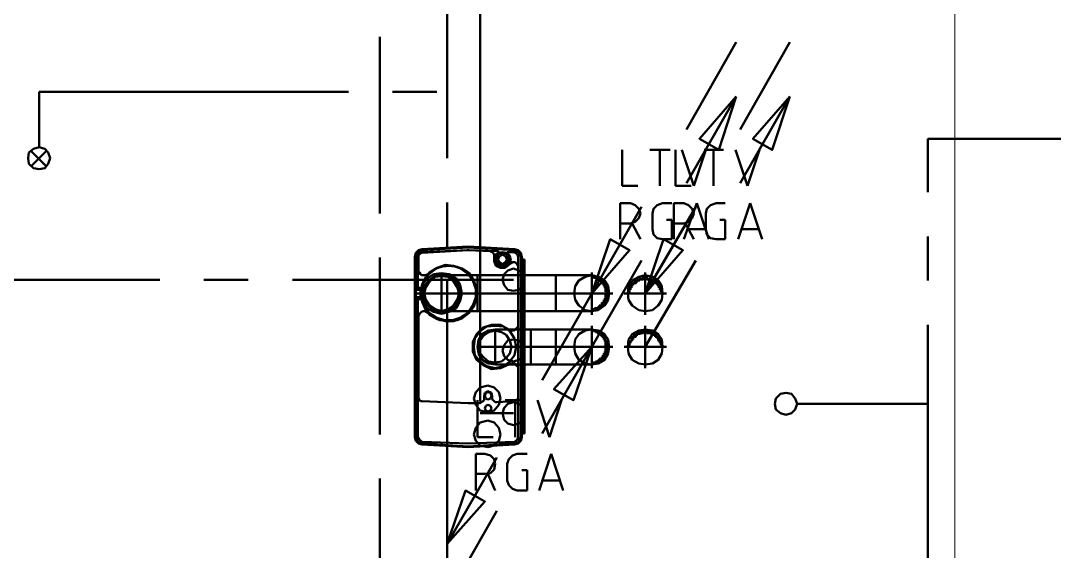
# Model space of a CAD drawing. Header units: metres. Extents: x -4.5 to 35.1, y -3.6 to 25.4.
# Drawn here: x 7.585 to 9.923, y 17.793 to 18.994 of the extents above; entities that cross this region are included whole.
import ezdxf

# ---------------------------------------------------------------- set-up
doc = ezdxf.new("R2010")
doc.units = ezdxf.units.M
for name, pattern in [('GETRENNT2_S6', [1.2, 0.7, -0.1, 0.1, -0.1, 0.1, -0.1]), ('STRICHLINIE2_S3', [0.5, 0.4, -0.1]), ('STRICHPUNKT2_S5', [1.1, 0.8, -0.1, 0.1, -0.1])]:
    doc.linetypes.add(name, pattern=pattern)
doc.layers.add('Standard', color=7, linetype='Continuous', lineweight=25)

msp = doc.modelspace()

# ---------------------------------------------------------------- linework, layer by layer
at = {"layer": 'Standard', "color": 252, "linetype": 'Continuous', "lineweight": 13}
msp.add_line((9.6986, -3.2638), (9.6986, 25.0491), dxfattribs=at)
msp.add_line((9.6986, -3.2638), (9.6986, 25.0491), dxfattribs=at)
at = {"layer": 'Standard', "color": 30, "linetype": 'STRICHLINIE2_S3', "lineweight": 50}
msp.add_line((8.3976, 16.5579), (8.3976, 19.7485), dxfattribs=at)
at = {"layer": 'Standard', "color": 5, "linetype": 'STRICHPUNKT2_S5', "lineweight": 50}
for p, q in [((8.5497, 19.4831), (8.5497, 18.2028)), ((9.6373, 18.7268), (11.8333, 18.7268)), ((9.6373, 17.5059), (9.6373, 18.7268)), ((7.0995, 18.408), (8.5497, 18.408)), ((8.5497, 18.408), (8.5497, 16.7079))]:
    msp.add_line(p, q, dxfattribs=at)
at = {"layer": 'Standard', "color": 1, "linetype": 'GETRENNT2_S6', "lineweight": 50}
for p, q in [((8.6247, 18.8331), (8.6247, 19.106)), ((7.6264, 18.708), (7.6264, 18.8331)), ((7.6264, 18.8331), (8.6247, 18.8331)), ((8.6247, 18.8331), (8.6247, 18.1059)), ((7.6016, 18.683), (7.6036, 18.6955)), ((7.6036, 18.6955), (7.614, 18.7039)), ((7.6434, 18.6997), (7.6078, 18.6643)), ((7.6078, 18.6997), (7.6434, 18.6643)), ((7.614, 18.7039), (7.6264, 18.708)), ((7.6264, 18.708), (7.6391, 18.7039)), ((7.6391, 18.7039), (7.6473, 18.6955)), ((7.6473, 18.6955), (7.6515, 18.683)), ((7.6036, 18.6705), (7.6016, 18.683)), ((7.614, 18.6601), (7.6036, 18.6705)), ((7.6473, 18.6705), (7.6391, 18.6601)), ((7.6515, 18.683), (7.6473, 18.6705)), ((7.6264, 18.658), (7.614, 18.6601)), ((7.6391, 18.6601), (7.6264, 18.658)), ((8.6247, 18.1059), (8.6997, 18.1059))]:
    msp.add_line(p, q, dxfattribs=at)
at = {"layer": 'Standard', "color": 3, "linetype": 'Continuous', "lineweight": 50}
for p, q in [((9.0914, 18.7477), (9.2039, 18.9456)), ((9.2123, 18.7477), (9.3248, 18.9456)), ((9.2039, 18.8227), (9.0914, 18.6268)), ((9.3248, 18.8227), (9.2123, 18.6268)), ((8.9456, 18.7018), (8.9456, 18.6205)), ((9.0081, 18.7018), (9.0539, 18.7018)), ((9.031, 18.6205), (9.031, 18.7018)), ((9.0664, 18.7018), (9.0664, 18.6205)), ((9.081, 18.7018), (9.1081, 18.6205)), ((9.1081, 18.6205), (9.1352, 18.7018)), ((9.131, 18.7018), (9.1748, 18.7018)), ((9.1519, 18.6205), (9.1519, 18.7018)), ((9.2018, 18.7018), (9.2289, 18.6205)), ((9.2289, 18.6205), (9.256, 18.7018)), ((8.9456, 18.6205), (8.981, 18.6205)), ((9.0664, 18.6205), (9.1018, 18.6205)), ((8.8768, 18.3768), (8.9893, 18.5726)), ((8.9414, 18.4997), (8.9414, 18.581)), ((8.9414, 18.581), (8.9643, 18.581)), ((8.9747, 18.5768), (8.9643, 18.581)), ((8.9831, 18.5685), (8.9747, 18.5768)), ((8.9872, 18.558), (8.9831, 18.5685)), ((8.9977, 18.3768), (9.1122, 18.5726)), ((9.0164, 18.5685), (9.0143, 18.558)), ((9.0247, 18.5768), (9.0164, 18.5685)), ((9.0372, 18.581), (9.0247, 18.5768)), ((9.0372, 18.581), (9.0581, 18.581)), ((9.0622, 18.4997), (9.0622, 18.581)), ((9.0622, 18.581), (9.0852, 18.581)), ((9.0956, 18.5768), (9.0852, 18.581)), ((9.0852, 18.4997), (9.1143, 18.581)), ((9.1039, 18.5685), (9.0956, 18.5768)), ((9.1081, 18.558), (9.1039, 18.5685)), ((9.1143, 18.581), (9.1414, 18.4997)), ((9.1372, 18.5685), (9.1352, 18.558)), ((9.1456, 18.5768), (9.1372, 18.5685)), ((9.1581, 18.581), (9.1456, 18.5768)), ((9.1581, 18.581), (9.1789, 18.581)), ((9.2081, 18.4997), (9.2352, 18.581)), ((9.2352, 18.581), (9.2623, 18.4997)), ((8.9747, 18.5393), (8.9831, 18.5476)), ((8.9831, 18.5476), (8.9872, 18.558)), ((9.0143, 18.5226), (9.0143, 18.558)), ((9.0956, 18.5393), (9.1039, 18.5476)), ((9.1039, 18.5476), (9.1081, 18.558)), ((9.1352, 18.5226), (9.1352, 18.558)), ((8.9643, 18.5351), (8.9414, 18.5351)), ((8.9643, 18.5351), (8.9747, 18.5393)), ((8.9685, 18.5351), (8.9872, 18.4997)), ((9.0143, 18.5226), (9.0164, 18.5101)), ((9.0456, 18.5435), (9.0581, 18.5435)), ((9.0581, 18.5435), (9.0581, 18.4997)), ((9.0852, 18.5351), (9.0622, 18.5351)), ((9.0852, 18.5351), (9.0956, 18.5393)), ((9.0893, 18.5351), (9.1081, 18.4997)), ((9.1331, 18.5226), (9.0935, 18.5226)), ((9.1352, 18.5226), (9.1372, 18.5101)), ((9.1664, 18.5435), (9.1789, 18.5435)), ((9.1789, 18.5435), (9.1789, 18.4997)), ((9.2539, 18.5226), (9.2144, 18.5226)), ((9.0164, 18.5101), (9.0247, 18.5018)), ((9.0247, 18.5018), (9.0372, 18.4997)), ((9.0581, 18.4997), (9.0372, 18.4997)), ((9.1372, 18.5101), (9.1456, 18.5018)), ((9.1456, 18.5018), (9.1581, 18.4997)), ((9.1789, 18.4997), (9.1581, 18.4997)), ((8.4851, 18.4747), (8.4789, 18.4685)), ((8.4935, 18.4747), (8.483, 18.4705)), ((8.4935, 18.4768), (8.4851, 18.4747)), ((8.5976, 18.483), (8.4935, 18.4768)), ((8.4935, 18.4747), (8.5976, 18.481)), ((8.4935, 18.4705), (8.5976, 18.4747)), ((8.5976, 18.4747), (8.4935, 18.4685)), ((8.7018, 18.4768), (8.5976, 18.483)), ((8.5976, 18.481), (8.7018, 18.4747)), ((8.5976, 18.4747), (8.5976, 18.4768)), ((8.6643, 18.4726), (8.5976, 18.4747)), ((8.5976, 18.4747), (8.6476, 18.4726)), ((8.7101, 18.4747), (8.7018, 18.4768)), ((8.7122, 18.4705), (8.7018, 18.4747)), ((8.7164, 18.4685), (8.7101, 18.4747)), ((8.4789, 18.4685), (8.4768, 18.4601)), ((8.4768, 18.4601), (8.4768, 18.0518)), ((8.483, 18.4705), (8.4789, 18.4601)), ((8.4789, 18.0518), (8.4789, 18.4601)), ((8.4872, 18.4664), (8.483, 18.4601)), ((8.483, 18.4601), (8.483, 18.3893)), ((8.4872, 18.4664), (8.4851, 18.4643)), ((8.4851, 18.4643), (8.4851, 18.4601)), ((8.4851, 18.4601), (8.4851, 18.431)), ((8.4935, 18.4705), (8.4872, 18.4664)), ((8.4893, 18.4685), (8.4872, 18.4664)), ((8.4935, 18.4685), (8.4893, 18.4685)), ((8.6518, 18.4705), (8.6476, 18.4726)), ((8.6539, 18.4685), (8.6518, 18.4705)), ((8.656, 18.4643), (8.6539, 18.4685)), ((8.6581, 18.4643), (8.656, 18.4539)), ((8.656, 18.4601), (8.656, 18.4643)), ((8.656, 18.4601), (8.656, 18.4497)), ((8.656, 18.4539), (8.6581, 18.4455)), ((8.6664, 18.4705), (8.6581, 18.4643)), ((8.6601, 18.4622), (8.6581, 18.4539)), ((8.6581, 18.4539), (8.6601, 18.4455)), ((8.6664, 18.4685), (8.6601, 18.4622)), ((8.6643, 18.4643), (8.6601, 18.4539)), ((8.6601, 18.4539), (8.6643, 18.4455)), ((8.6643, 18.4726), (8.6664, 18.4705)), ((8.6747, 18.4685), (8.6643, 18.4643)), ((8.6685, 18.4622), (8.6643, 18.4539)), ((8.6643, 18.4539), (8.6685, 18.4476)), ((8.6747, 18.4705), (8.6664, 18.4685)), ((8.6747, 18.4643), (8.6685, 18.4622)), ((8.6831, 18.4685), (8.6747, 18.4705)), ((8.6851, 18.4643), (8.6747, 18.4685)), ((8.681, 18.4622), (8.6747, 18.4643)), ((8.6851, 18.4539), (8.681, 18.4622)), ((8.681, 18.4476), (8.6851, 18.4539)), ((8.6893, 18.4622), (8.6831, 18.4685)), ((8.6851, 18.4685), (8.6851, 18.4705)), ((8.6851, 18.4705), (8.6872, 18.4705)), ((8.6914, 18.4622), (8.6851, 18.4685)), ((8.6893, 18.4539), (8.6851, 18.4643)), ((8.6851, 18.4455), (8.6893, 18.4539)), ((8.7018, 18.4705), (8.6872, 18.4705)), ((8.6914, 18.4539), (8.6893, 18.4622)), ((8.6893, 18.4455), (8.6914, 18.4539)), ((8.6893, 18.4435), (8.6935, 18.4518)), ((8.6935, 18.4518), (8.6914, 18.4622)), ((8.7081, 18.4664), (8.7018, 18.4705)), ((8.7101, 18.4601), (8.7081, 18.4664)), ((8.7101, 18.0518), (8.7101, 18.4601)), ((8.7164, 18.4601), (8.7122, 18.4705)), ((8.7185, 18.4601), (8.7164, 18.4685)), ((8.7164, 18.4601), (8.7164, 18.0518)), ((8.7185, 18.0518), (8.7185, 18.4601)), ((8.7247, 18.4539), (8.7185, 18.4539)), ((8.7206, 18.4539), (8.7206, 18.0601)), ((8.7247, 18.4539), (8.7247, 18.0601)), ((8.9893, 18.4518), (8.8768, 18.2559)), ((9.1122, 18.4518), (8.9977, 18.2559)), ((8.4851, 18.431), (8.4851, 18.4268)), ((8.5164, 18.4289), (8.5018, 18.4143)), ((8.5247, 18.4331), (8.508, 18.4205)), ((8.5268, 18.4351), (8.5101, 18.4247)), ((8.5331, 18.4372), (8.5164, 18.4289)), ((8.5435, 18.4393), (8.5247, 18.4331)), ((8.5456, 18.4414), (8.5268, 18.4351)), ((8.5539, 18.4393), (8.5331, 18.4372)), ((8.5622, 18.4393), (8.5435, 18.4393)), ((8.5643, 18.4393), (8.5456, 18.4414)), ((8.5726, 18.4372), (8.5539, 18.4393)), ((8.581, 18.4331), (8.5622, 18.4393)), ((8.5831, 18.4331), (8.5643, 18.4393)), ((8.5893, 18.4289), (8.5726, 18.4372)), ((8.5976, 18.4205), (8.581, 18.4331)), ((8.5997, 18.4226), (8.5831, 18.4331)), ((8.6039, 18.4143), (8.5893, 18.4289)), ((8.656, 18.4497), (8.6601, 18.4393)), ((8.6581, 18.4455), (8.6643, 18.4393)), ((8.6601, 18.4455), (8.6664, 18.4393)), ((8.6601, 18.4393), (8.6706, 18.4351)), ((8.6643, 18.4455), (8.6747, 18.4414)), ((8.6643, 18.4393), (8.6747, 18.4351)), ((8.6664, 18.4393), (8.6747, 18.4372)), ((8.6685, 18.4476), (8.6747, 18.4435)), ((8.6706, 18.4351), (8.681, 18.4351)), ((8.6747, 18.4435), (8.681, 18.4476)), ((8.6747, 18.4414), (8.6851, 18.4455)), ((8.6747, 18.4372), (8.6831, 18.4393)), ((8.6747, 18.4351), (8.6831, 18.4372)), ((8.6872, 18.4289), (8.6789, 18.4205)), ((8.6872, 18.4289), (8.6789, 18.4205)), ((8.681, 18.4351), (8.6893, 18.4414)), ((8.6831, 18.4393), (8.6893, 18.4455)), ((8.6831, 18.4372), (8.6893, 18.4435)), ((8.6997, 18.4331), (8.6872, 18.4289)), ((8.6997, 18.4331), (8.6872, 18.4289)), ((8.6914, 18.4435), (8.6893, 18.4414)), ((8.6935, 18.4455), (8.6914, 18.4435)), ((8.6976, 18.4476), (8.6935, 18.4455)), ((8.7039, 18.4476), (8.6976, 18.4476)), ((8.7122, 18.4289), (8.6997, 18.4331)), ((8.7122, 18.4289), (8.6997, 18.4331)), ((8.706, 18.4455), (8.7039, 18.4476)), ((8.7081, 18.4435), (8.706, 18.4455)), ((8.7101, 18.4393), (8.7081, 18.4435)), ((8.7101, 18.4372), (8.7101, 18.4393)), ((8.7101, 18.3059), (8.7101, 18.4372)), ((8.7226, 18.4205), (8.7122, 18.4289)), ((8.7226, 18.4205), (8.7122, 18.4289)), ((8.4851, 18.4268), (8.4872, 18.4247)), ((8.4872, 18.4247), (8.4893, 18.4205)), ((8.4893, 18.4205), (8.4914, 18.4184)), ((8.4914, 18.4184), (8.5018, 18.4184)), ((8.4976, 18.4059), (8.4914, 18.3872)), ((8.5018, 18.4143), (8.4935, 18.3976)), ((8.5039, 18.4101), (8.4935, 18.3955)), ((8.508, 18.4205), (8.4976, 18.4059)), ((8.508, 18.4059), (8.4976, 18.3934)), ((8.508, 18.4059), (8.4997, 18.3934)), ((8.508, 18.4059), (8.4997, 18.3934)), ((8.5018, 18.4184), (8.506, 18.4205)), ((8.5185, 18.4205), (8.5039, 18.4101)), ((8.506, 18.4205), (8.5101, 18.4247)), ((8.5206, 18.4163), (8.508, 18.4059)), ((8.5206, 18.4143), (8.508, 18.4059)), ((8.5206, 18.4143), (8.508, 18.4059)), ((8.5226, 18.4143), (8.5101, 18.4039)), ((8.5372, 18.4226), (8.5185, 18.4205)), ((8.5372, 18.4184), (8.5206, 18.4143)), ((8.5372, 18.4184), (8.5206, 18.4163)), ((8.5372, 18.4184), (8.5206, 18.4143)), ((8.5372, 18.4163), (8.5226, 18.4143)), ((8.5539, 18.4205), (8.5372, 18.4226)), ((8.5518, 18.4143), (8.5372, 18.4184)), ((8.5539, 18.4163), (8.5372, 18.4184)), ((8.5372, 18.3372), (8.5372, 18.4184)), ((8.6185, 18.4184), (8.5372, 18.4184)), ((8.5518, 18.4143), (8.5372, 18.4163)), ((8.5372, 18.4143), (8.5372, 18.3393)), ((8.6997, 18.408), (8.5497, 18.408)), ((8.5497, 18.408), (8.5497, 17.8976)), ((8.5643, 18.4039), (8.5518, 18.4143)), ((8.5664, 18.4059), (8.5518, 18.4143)), ((8.5706, 18.4101), (8.5539, 18.4205)), ((8.5664, 18.4059), (8.5539, 18.4163)), ((8.5747, 18.3934), (8.5664, 18.4059)), ((8.5747, 18.3934), (8.5664, 18.4059)), ((8.5789, 18.3955), (8.5706, 18.4101)), ((8.6081, 18.4059), (8.5976, 18.4205)), ((8.6101, 18.4059), (8.5997, 18.4226)), ((8.6122, 18.3976), (8.6039, 18.4143)), ((8.6143, 18.3872), (8.6081, 18.4059)), ((8.6164, 18.3872), (8.6101, 18.4059)), ((8.6185, 18.3372), (8.6185, 18.4184)), ((8.6185, 18.4184), (8.7956, 18.4184)), ((8.6789, 18.4205), (8.6747, 18.408)), ((8.6789, 18.4205), (8.6747, 18.408)), ((8.6747, 18.408), (8.6789, 18.3955)), ((8.6747, 18.408), (8.6789, 18.3955)), ((8.7206, 18.4163), (8.7206, 18.4184)), ((8.7206, 18.4163), (8.7226, 18.4143)), ((8.7247, 18.408), (8.7226, 18.4205)), ((8.7247, 18.408), (8.7226, 18.4205)), ((8.7226, 18.4143), (8.7226, 18.4018)), ((8.7226, 18.3955), (8.7247, 18.408)), ((8.7226, 18.3955), (8.7247, 18.408)), ((8.8768, 18.4184), (8.7956, 18.4184)), ((8.7956, 18.4184), (8.7956, 18.3372)), ((8.8477, 18.4059), (8.8393, 18.3934)), ((8.8623, 18.4143), (8.8477, 18.4059)), ((8.8768, 18.4184), (8.8623, 18.4143)), ((8.8768, 18.4247), (8.8768, 18.3289)), ((8.8914, 18.4143), (8.8768, 18.4184)), ((8.8768, 18.4143), (8.881, 18.4143)), ((8.881, 18.4122), (8.8852, 18.4122)), ((8.8831, 18.4122), (8.8872, 18.4122)), ((8.8914, 18.4101), (8.8852, 18.4101)), ((8.8872, 18.4101), (8.8914, 18.4101)), ((8.8893, 18.4101), (8.8935, 18.4101)), ((8.8893, 18.408), (8.8956, 18.408)), ((8.906, 18.4059), (8.8914, 18.4143)), ((8.8914, 18.408), (8.8977, 18.408)), ((8.8977, 18.408), (8.8914, 18.408)), ((8.8935, 18.4059), (8.8998, 18.4059)), ((8.8998, 18.4059), (8.8935, 18.4059)), ((8.9143, 18.3934), (8.906, 18.4059)), ((8.9685, 18.4059), (8.9602, 18.3934)), ((8.9831, 18.4143), (8.9685, 18.4059)), ((8.9747, 18.3997), (8.9747, 18.4059)), ((8.9747, 18.4059), (8.9747, 18.3997)), ((8.9768, 18.4018), (8.9768, 18.408)), ((8.9768, 18.408), (8.9768, 18.4018)), ((8.9768, 18.3997), (8.9768, 18.4059)), ((8.9789, 18.4018), (8.9789, 18.408)), ((8.9789, 18.408), (8.9789, 18.4018)), ((8.981, 18.4039), (8.981, 18.4101)), ((8.981, 18.4101), (8.981, 18.4039)), ((8.981, 18.4039), (8.981, 18.408)), ((8.9977, 18.4184), (8.9831, 18.4143)), ((8.9831, 18.4039), (8.9831, 18.4101)), ((8.9831, 18.4101), (8.9831, 18.4039)), ((8.9852, 18.4059), (8.9852, 18.4122)), ((8.9852, 18.4122), (8.9852, 18.4059)), ((8.9852, 18.4059), (8.9852, 18.4101)), ((8.9872, 18.4059), (8.9872, 18.4122)), ((8.9872, 18.4122), (8.9872, 18.4059)), ((8.9872, 18.4059), (8.9872, 18.4122)), ((8.9893, 18.4059), (8.9893, 18.4122)), ((8.9893, 18.4122), (8.9893, 18.4059)), ((8.9914, 18.408), (8.9914, 18.4122)), ((8.9914, 18.4122), (8.9914, 18.4059)), ((8.9914, 18.4059), (8.9914, 18.4122)), ((8.9935, 18.408), (8.9935, 18.4143)), ((8.9935, 18.4143), (8.9935, 18.408)), ((8.9956, 18.408), (8.9956, 18.4143)), ((8.9956, 18.4143), (8.9956, 18.408)), ((8.9956, 18.408), (8.9956, 18.4143)), ((8.9977, 18.3289), (8.9977, 18.4247)), ((9.0143, 18.4143), (8.9977, 18.4184)), ((8.9977, 18.408), (8.9977, 18.4143)), ((8.9977, 18.4143), (8.9977, 18.408)), ((8.9997, 18.408), (8.9997, 18.4143)), ((8.9997, 18.4143), (8.9997, 18.408)), ((8.9997, 18.408), (8.9997, 18.4143)), ((9.0018, 18.408), (9.0018, 18.4143)), ((9.0018, 18.4143), (9.0018, 18.408)), ((9.0018, 18.408), (9.0018, 18.4143)), ((9.0039, 18.408), (9.0039, 18.4122)), ((9.0039, 18.4122), (9.0039, 18.4059)), ((9.006, 18.4059), (9.006, 18.4122)), ((9.006, 18.4122), (9.006, 18.4059)), ((9.006, 18.4059), (9.006, 18.4122)), ((9.0081, 18.4059), (9.0081, 18.4122)), ((9.0081, 18.4122), (9.0081, 18.4059)), ((9.0102, 18.4059), (9.0102, 18.4122)), ((9.0102, 18.4122), (9.0102, 18.4059)), ((9.0102, 18.4059), (9.0102, 18.4122)), ((9.0122, 18.4059), (9.0122, 18.4101)), ((9.0122, 18.4101), (9.0122, 18.4039)), ((9.0122, 18.4039), (9.0122, 18.4101)), ((9.0268, 18.4059), (9.0143, 18.4143)), ((9.0143, 18.4039), (9.0143, 18.4101)), ((9.0143, 18.4101), (9.0143, 18.4039)), ((9.0164, 18.4039), (9.0164, 18.408)), ((9.0164, 18.408), (9.0164, 18.4018)), ((9.0164, 18.4018), (9.0164, 18.408)), ((9.0185, 18.4018), (9.0185, 18.408)), ((9.0185, 18.408), (9.0185, 18.4018)), ((9.0206, 18.3997), (9.0206, 18.4059)), ((9.0206, 18.4059), (9.0206, 18.3997)), ((9.0206, 18.3997), (9.0206, 18.4059)), ((9.0352, 18.3934), (9.0268, 18.4059)), ((8.4789, 18.3893), (8.4789, 18.3914)), ((8.4893, 18.3893), (8.4789, 18.3893)), ((8.4789, 18.3893), (8.4789, 18.3643)), ((8.4789, 18.3643), (8.4789, 18.3893)), ((8.481, 18.3893), (8.481, 18.3914)), ((8.4893, 18.3893), (8.481, 18.3893)), ((8.4914, 18.3872), (8.481, 18.3872)), ((8.481, 18.3872), (8.481, 18.3851)), ((8.4893, 18.3851), (8.481, 18.3851)), ((8.4935, 18.3976), (8.4893, 18.3768)), ((8.4893, 18.3893), (8.4893, 18.3643)), ((8.4935, 18.3955), (8.4914, 18.3768)), ((8.4997, 18.3934), (8.4955, 18.3768)), ((8.4976, 18.3934), (8.4955, 18.3768)), ((8.4997, 18.3934), (8.4955, 18.3768)), ((8.5018, 18.3914), (8.4976, 18.3768)), ((8.5101, 18.4039), (8.5018, 18.3914)), ((8.5726, 18.3914), (8.5643, 18.4039)), ((8.5768, 18.3768), (8.5726, 18.3914)), ((8.5789, 18.3768), (8.5747, 18.3934)), ((8.5789, 18.3768), (8.5747, 18.3934)), ((8.5831, 18.3768), (8.5789, 18.3955)), ((8.6164, 18.3768), (8.6122, 18.3976)), ((8.6143, 18.3684), (8.6143, 18.3872)), ((8.6164, 18.3664), (8.6164, 18.3872)), ((8.6789, 18.3955), (8.6872, 18.3851)), ((8.6789, 18.3955), (8.6872, 18.3851)), ((8.6872, 18.3851), (8.6997, 18.383)), ((8.6872, 18.3851), (8.6997, 18.383)), ((8.6997, 18.383), (8.7122, 18.3851)), ((8.6997, 18.383), (8.7122, 18.3851)), ((8.7122, 18.3851), (8.7226, 18.3955)), ((8.7122, 18.3851), (8.7226, 18.3955)), ((8.7206, 18.3997), (8.7226, 18.4018)), ((8.7206, 18.3997), (8.7206, 18.4018)), ((8.8393, 18.3934), (8.8373, 18.3768)), ((8.9018, 18.4039), (8.8956, 18.4039)), ((8.8956, 18.4039), (8.9018, 18.4039)), ((8.8977, 18.4039), (8.9018, 18.4039)), ((8.8977, 18.4018), (8.9039, 18.4018)), ((8.9039, 18.4018), (8.8977, 18.4018)), ((8.8998, 18.3997), (8.906, 18.3997)), ((8.906, 18.3997), (8.8998, 18.3997)), ((8.8998, 18.3997), (8.9039, 18.3997)), ((8.9081, 18.3976), (8.9018, 18.3976)), ((8.9018, 18.3976), (8.906, 18.3976)), ((8.9018, 18.3955), (8.9081, 18.3955)), ((8.9081, 18.3955), (8.9018, 18.3955)), ((8.9018, 18.3955), (8.9081, 18.3955)), ((8.9039, 18.3934), (8.9102, 18.3934)), ((8.9102, 18.3934), (8.9039, 18.3934)), ((8.9039, 18.3934), (8.9102, 18.3934)), ((8.9039, 18.3914), (8.9102, 18.3914)), ((8.9102, 18.3914), (8.9039, 18.3914)), ((8.906, 18.3893), (8.9123, 18.3893)), ((8.9123, 18.3893), (8.906, 18.3893)), ((8.906, 18.3893), (8.9102, 18.3893)), ((8.906, 18.3872), (8.9123, 18.3872)), ((8.9123, 18.3872), (8.906, 18.3872)), ((8.906, 18.3851), (8.9123, 18.3851)), ((8.9123, 18.3851), (8.906, 18.3851)), ((8.906, 18.3851), (8.9123, 18.3851)), ((8.906, 18.383), (8.9123, 18.383)), ((8.9123, 18.383), (8.906, 18.383)), ((8.906, 18.383), (8.9123, 18.383)), ((8.9164, 18.3768), (8.9143, 18.3934)), ((8.9602, 18.3934), (8.9581, 18.3768)), ((8.9623, 18.383), (8.9623, 18.3893)), ((8.9623, 18.3851), (8.9623, 18.3789)), ((8.9643, 18.3872), (8.9643, 18.3934)), ((8.9643, 18.3851), (8.9643, 18.3914)), ((8.9664, 18.3914), (8.9664, 18.3976)), ((8.9664, 18.3955), (8.9664, 18.3893)), ((8.9664, 18.3893), (8.9664, 18.3934)), ((8.9685, 18.3997), (8.9685, 18.3934)), ((8.9685, 18.3934), (8.9685, 18.3976)), ((8.9706, 18.3955), (8.9706, 18.4018)), ((8.9706, 18.4018), (8.9706, 18.3955)), ((8.9706, 18.3955), (8.9706, 18.3997)), ((8.9727, 18.3976), (8.9727, 18.4039)), ((8.9727, 18.4039), (8.9727, 18.3976)), ((8.9747, 18.3976), (8.9747, 18.4039)), ((9.0227, 18.3976), (9.0227, 18.4039)), ((9.0227, 18.4039), (9.0227, 18.3976)), ((9.0247, 18.3976), (9.0247, 18.4039)), ((9.0247, 18.3955), (9.0247, 18.4018)), ((9.0247, 18.4018), (9.0247, 18.3955)), ((9.0268, 18.3955), (9.0268, 18.3997)), ((9.0268, 18.3997), (9.0268, 18.3934)), ((9.0268, 18.3934), (9.0268, 18.3976)), ((9.0289, 18.3914), (9.0289, 18.3976)), ((9.0289, 18.3893), (9.0289, 18.3955)), ((9.031, 18.3893), (9.031, 18.3934)), ((9.031, 18.3934), (9.031, 18.3872)), ((9.031, 18.3851), (9.031, 18.3914)), ((9.0331, 18.383), (9.0331, 18.3893)), ((9.0331, 18.3809), (9.0331, 18.3851)), ((9.0372, 18.3768), (9.0352, 18.3934)), ((8.4789, 18.3643), (8.4789, 18.3664)), ((8.4893, 18.3643), (8.4789, 18.3643)), ((8.481, 18.3768), (8.481, 18.3789)), ((8.481, 18.3768), (8.4893, 18.3768)), ((8.4893, 18.3768), (8.481, 18.3768)), ((8.481, 18.3684), (8.481, 18.3705)), ((8.4893, 18.3684), (8.481, 18.3684)), ((8.481, 18.3684), (8.4914, 18.3684)), ((8.481, 18.3643), (8.481, 18.3664)), ((8.481, 18.3643), (8.4893, 18.3643)), ((8.483, 18.3643), (8.483, 18.0518)), ((8.4893, 18.3768), (8.4935, 18.358)), ((8.4914, 18.3768), (8.4935, 18.3601)), ((8.4914, 18.3684), (8.4976, 18.3497)), ((8.4935, 18.3601), (8.5039, 18.3434)), ((8.4935, 18.358), (8.5018, 18.3393)), ((8.4955, 18.3768), (8.4997, 18.3622)), ((8.4955, 18.3768), (8.4976, 18.3601)), ((8.4955, 18.3768), (8.4997, 18.3622)), ((8.6185, 18.3768), (8.4955, 18.3768)), ((8.4976, 18.3768), (8.5018, 18.3622)), ((8.4976, 18.3601), (8.508, 18.3476)), ((8.4997, 18.3768), (8.5747, 18.3768)), ((8.4997, 18.3622), (8.508, 18.3476)), ((8.4997, 18.3622), (8.508, 18.3497)), ((8.5018, 18.3622), (8.5101, 18.3497)), ((8.5643, 18.3497), (8.5726, 18.3622)), ((8.5664, 18.3476), (8.5747, 18.3622)), ((8.5664, 18.3476), (8.5747, 18.3601)), ((8.5706, 18.3434), (8.5789, 18.3601)), ((8.5726, 18.3622), (8.5768, 18.3768)), ((8.5747, 18.3622), (8.5789, 18.3768)), ((8.5747, 18.3601), (8.5789, 18.3768)), ((8.5789, 18.3601), (8.5831, 18.3768)), ((8.6039, 18.3393), (8.6122, 18.358)), ((8.6081, 18.3497), (8.6143, 18.3684)), ((8.6101, 18.3476), (8.6164, 18.3664)), ((8.6122, 18.358), (8.6164, 18.3768)), ((8.6185, 18.3768), (8.7956, 18.3768)), ((8.7643, 18.1809), (8.8768, 18.3768)), ((8.7956, 18.3768), (8.9164, 18.3768)), ((8.8289, 18.3768), (8.9248, 18.3768)), ((8.8373, 18.3768), (8.8393, 18.3622)), ((8.8393, 18.3622), (8.8477, 18.3497)), ((8.9018, 18.3601), (8.9081, 18.3601)), ((8.9018, 18.358), (8.9081, 18.358)), ((8.9081, 18.358), (8.9018, 18.358)), ((8.9018, 18.358), (8.9081, 18.358)), ((8.9102, 18.3643), (8.9039, 18.3643)), ((8.9039, 18.3622), (8.9102, 18.3622)), ((8.9102, 18.3622), (8.9039, 18.3622)), ((8.9039, 18.3601), (8.9102, 18.3601)), ((8.9102, 18.3601), (8.9039, 18.3601)), ((8.9123, 18.3726), (8.906, 18.3726)), ((8.906, 18.3705), (8.9123, 18.3705)), ((8.9123, 18.3705), (8.906, 18.3705)), ((8.906, 18.3705), (8.9123, 18.3705)), ((8.906, 18.3684), (8.9123, 18.3684)), ((8.9123, 18.3684), (8.906, 18.3684)), ((8.906, 18.3684), (8.9123, 18.3684)), ((8.906, 18.3664), (8.9123, 18.3664)), ((8.9123, 18.3664), (8.906, 18.3664)), ((8.9123, 18.3643), (8.906, 18.3643)), ((8.906, 18.3643), (8.9102, 18.3643)), ((8.906, 18.3497), (8.9143, 18.3622)), ((8.9081, 18.3809), (8.9123, 18.3809)), ((8.9123, 18.3809), (8.9081, 18.3809)), ((8.9081, 18.3789), (8.9143, 18.3789)), ((8.9143, 18.3789), (8.9081, 18.3789)), ((8.9081, 18.3789), (8.9143, 18.3789)), ((8.9081, 18.3768), (8.9143, 18.3768)), ((8.9081, 18.3768), (8.9143, 18.3768)), ((8.9081, 18.3747), (8.9143, 18.3747)), ((8.9143, 18.3747), (8.9081, 18.3747)), ((8.9081, 18.3747), (8.9123, 18.3747)), ((8.9081, 18.3726), (8.9123, 18.3726)), ((8.9143, 18.3622), (8.9164, 18.3768)), ((8.9498, 18.3768), (9.0456, 18.3768)), ((8.9581, 18.3768), (8.9602, 18.3622)), ((8.9602, 18.3622), (8.9685, 18.3497)), ((9.0268, 18.3497), (9.0352, 18.3622)), ((9.0352, 18.3789), (9.0352, 18.3809)), ((9.0352, 18.3622), (9.0372, 18.3768)), ((8.4914, 18.3351), (8.4893, 18.333)), ((8.4955, 18.3372), (8.4914, 18.3351)), ((8.4997, 18.3372), (8.4955, 18.3372)), ((8.4976, 18.3497), (8.508, 18.333)), ((8.5018, 18.3351), (8.4997, 18.3372)), ((8.5018, 18.3393), (8.5164, 18.3268)), ((8.506, 18.333), (8.5018, 18.3351)), ((8.5039, 18.3434), (8.5185, 18.3351)), ((8.508, 18.3497), (8.5206, 18.3393)), ((8.508, 18.3476), (8.5206, 18.3393)), ((8.508, 18.3476), (8.5206, 18.3393)), ((8.5101, 18.3497), (8.5226, 18.3414)), ((8.5185, 18.3351), (8.5372, 18.3309)), ((8.5206, 18.3393), (8.5372, 18.3351)), ((8.5206, 18.3393), (8.5372, 18.3351)), ((8.5206, 18.3393), (8.5372, 18.3372)), ((8.5226, 18.3414), (8.5372, 18.3372)), ((8.5372, 18.3372), (8.5518, 18.3414)), ((8.5372, 18.3351), (8.5518, 18.3393)), ((8.5372, 18.3351), (8.5539, 18.3393)), ((8.5372, 18.3372), (8.6185, 18.3372)), ((8.5372, 18.3309), (8.5539, 18.3351)), ((8.5518, 18.3414), (8.5643, 18.3497)), ((8.5518, 18.3393), (8.5664, 18.3476)), ((8.5539, 18.3393), (8.5664, 18.3476)), ((8.5539, 18.3351), (8.5706, 18.3434)), ((8.5893, 18.3268), (8.6039, 18.3393)), ((8.5976, 18.333), (8.6081, 18.3497)), ((8.5997, 18.333), (8.6101, 18.3476)), ((8.6185, 18.3372), (8.7956, 18.3372)), ((8.7956, 18.3372), (8.8768, 18.3372)), ((8.8477, 18.3497), (8.8623, 18.3393)), ((8.8623, 18.3393), (8.8768, 18.3372)), ((8.8852, 18.3414), (8.8768, 18.3414)), ((8.8768, 18.3372), (8.8914, 18.3393)), ((8.8831, 18.3434), (8.8872, 18.3434)), ((8.8914, 18.3434), (8.8852, 18.3434)), ((8.8872, 18.3434), (8.8914, 18.3434)), ((8.8956, 18.3455), (8.8893, 18.3455)), ((8.8893, 18.3455), (8.8935, 18.3455)), ((8.8914, 18.3393), (8.906, 18.3497)), ((8.8914, 18.3476), (8.8977, 18.3476)), ((8.8914, 18.3455), (8.8977, 18.3455)), ((8.8935, 18.3497), (8.8998, 18.3497)), ((8.8935, 18.3476), (8.8998, 18.3476)), ((8.8956, 18.3497), (8.9018, 18.3497)), ((8.9018, 18.3497), (8.8956, 18.3497)), ((8.9039, 18.3539), (8.8977, 18.3539)), ((8.9039, 18.3518), (8.8977, 18.3518)), ((8.8977, 18.3518), (8.9018, 18.3518)), ((8.906, 18.3559), (8.8998, 18.3559)), ((8.906, 18.3539), (8.8998, 18.3539)), ((8.8998, 18.3539), (8.9039, 18.3539)), ((8.9018, 18.3559), (8.906, 18.3559)), ((8.9685, 18.3497), (8.9831, 18.3393)), ((8.9831, 18.3393), (8.9977, 18.3372)), ((8.9977, 18.3372), (9.0143, 18.3393)), ((9.0143, 18.3393), (9.0268, 18.3497)), ((8.4872, 18.3309), (8.4851, 18.3268)), ((8.4851, 18.3268), (8.4851, 18.3226)), ((8.4851, 18.3226), (8.4851, 18.1414)), ((8.4893, 18.333), (8.4872, 18.3309)), ((8.5101, 18.3289), (8.506, 18.333)), ((8.508, 18.333), (8.5247, 18.3226)), ((8.5101, 18.3289), (8.5268, 18.3184)), ((8.5164, 18.3268), (8.5331, 18.3164)), ((8.5247, 18.3226), (8.5435, 18.3164)), ((8.5268, 18.3184), (8.5456, 18.3143)), ((8.5331, 18.3164), (8.5539, 18.3143)), ((8.5435, 18.3164), (8.5622, 18.3164)), ((8.5456, 18.3143), (8.5643, 18.3143)), ((8.5539, 18.3143), (8.5726, 18.3164)), ((8.5622, 18.3164), (8.581, 18.3226)), ((8.5643, 18.3143), (8.5831, 18.3205)), ((8.5726, 18.3164), (8.5893, 18.3268)), ((8.581, 18.3226), (8.5976, 18.333)), ((8.5831, 18.3205), (8.5997, 18.333)), ((8.6247, 18.2914), (8.6122, 18.2747)), ((8.631, 18.2997), (8.6164, 18.2851)), ((8.6393, 18.3018), (8.6247, 18.2914)), ((8.6435, 18.2934), (8.6289, 18.2851)), ((8.6497, 18.3059), (8.631, 18.2997)), ((8.6435, 18.2893), (8.6331, 18.283)), ((8.6581, 18.3039), (8.6393, 18.3018)), ((8.6581, 18.2955), (8.6435, 18.2934)), ((8.6581, 18.2934), (8.6435, 18.2893)), ((8.6706, 18.3059), (8.6497, 18.3059)), ((8.6768, 18.3018), (8.6581, 18.3039)), ((8.6581, 18.2164), (8.6581, 18.2955)), ((8.7393, 18.2955), (8.6581, 18.2955)), ((8.6726, 18.2893), (8.6581, 18.2934)), ((8.6581, 18.2934), (8.6581, 18.2184)), ((8.6893, 18.2955), (8.6706, 18.3059)), ((8.6831, 18.283), (8.6726, 18.2893)), ((8.6914, 18.2914), (8.6768, 18.3018)), ((8.6893, 18.2955), (8.6914, 18.2955)), ((8.6914, 18.2955), (8.6935, 18.2934)), ((8.7018, 18.2747), (8.6914, 18.2914)), ((8.6935, 18.2934), (8.6997, 18.2934)), ((8.6997, 18.2934), (8.7039, 18.2955)), ((8.7039, 18.2955), (8.706, 18.2976)), ((8.706, 18.2976), (8.7081, 18.2997)), ((8.7081, 18.2997), (8.7101, 18.3018)), ((8.7101, 18.3018), (8.7101, 18.3059)), ((8.7393, 18.2164), (8.7393, 18.2955)), ((8.7393, 18.2955), (8.7956, 18.2955)), ((8.8768, 18.2955), (8.7956, 18.2955)), ((8.7956, 18.2955), (8.7956, 18.2164)), ((8.8623, 18.2934), (8.8477, 18.2851)), ((8.8768, 18.2955), (8.8623, 18.2934)), ((8.8768, 18.3039), (8.8768, 18.208)), ((8.8914, 18.2934), (8.8768, 18.2955)), ((8.8768, 18.2934), (8.881, 18.2934)), ((8.881, 18.2914), (8.8852, 18.2914)), ((8.8831, 18.2914), (8.8872, 18.2914)), ((8.8914, 18.2893), (8.8852, 18.2893)), ((8.8872, 18.2893), (8.8914, 18.2893)), ((8.8893, 18.2893), (8.8935, 18.2893)), ((8.906, 18.2851), (8.8914, 18.2934)), ((8.9831, 18.2934), (8.9685, 18.2851)), ((8.981, 18.283), (8.981, 18.2893)), ((8.981, 18.2893), (8.981, 18.283)), ((8.9977, 18.2955), (8.9831, 18.2934)), ((8.9831, 18.283), (8.9831, 18.2893)), ((8.9831, 18.2893), (8.9831, 18.283)), ((8.9852, 18.2914), (8.9852, 18.2851)), ((8.9852, 18.2851), (8.9852, 18.2893)), ((8.9852, 18.2893), (8.9852, 18.283)), ((8.9872, 18.2851), (8.9872, 18.2914)), ((8.9872, 18.2914), (8.9872, 18.2851)), ((8.9872, 18.2851), (8.9872, 18.2914)), ((8.9893, 18.2851), (8.9893, 18.2914)), ((8.9893, 18.2914), (8.9893, 18.2851)), ((8.9914, 18.2851), (8.9914, 18.2914)), ((8.9914, 18.2914), (8.9914, 18.2851)), ((8.9914, 18.2851), (8.9914, 18.2914)), ((8.9935, 18.2872), (8.9935, 18.2914)), ((8.9935, 18.2914), (8.9935, 18.2872)), ((8.9956, 18.2872), (8.9956, 18.2934)), ((8.9956, 18.2934), (8.9956, 18.2872)), ((8.9956, 18.2872), (8.9956, 18.2934)), ((8.9977, 18.208), (8.9977, 18.3039)), ((9.0143, 18.2934), (8.9977, 18.2955)), ((8.9977, 18.2872), (8.9977, 18.2934)), ((8.9977, 18.2934), (8.9977, 18.2872)), ((8.9997, 18.2872), (8.9997, 18.2934)), ((8.9997, 18.2934), (8.9997, 18.2872)), ((8.9997, 18.2872), (8.9997, 18.2934)), ((9.0018, 18.2934), (9.0018, 18.2872)), ((9.0018, 18.2872), (9.0018, 18.2914)), ((9.0018, 18.2914), (9.0018, 18.2872)), ((9.0039, 18.2851), (9.0039, 18.2914)), ((9.0039, 18.2914), (9.0039, 18.2851)), ((9.006, 18.2851), (9.006, 18.2914)), ((9.006, 18.2914), (9.006, 18.2851)), ((9.006, 18.2851), (9.006, 18.2914)), ((9.0081, 18.2851), (9.0081, 18.2914)), ((9.0081, 18.2914), (9.0081, 18.2851)), ((9.0102, 18.2851), (9.0102, 18.2914)), ((9.0102, 18.2914), (9.0102, 18.2851)), ((9.0102, 18.2851), (9.0102, 18.2893)), ((9.0122, 18.283), (9.0122, 18.2893)), ((9.0122, 18.2893), (9.0122, 18.283)), ((9.0122, 18.283), (9.0122, 18.2893)), ((9.0268, 18.2851), (9.0143, 18.2934)), ((9.0143, 18.283), (9.0143, 18.2893)), ((9.0143, 18.2893), (9.0143, 18.283)), ((8.6164, 18.2851), (8.6081, 18.2664)), ((8.6081, 18.2664), (8.6081, 18.2455)), ((8.6122, 18.2747), (8.6101, 18.2559)), ((8.6206, 18.2726), (8.6185, 18.2559)), ((8.6289, 18.2851), (8.6206, 18.2726)), ((8.6247, 18.2705), (8.6206, 18.2559)), ((8.6331, 18.283), (8.6247, 18.2705)), ((8.6872, 18.2705), (8.6789, 18.2601)), ((8.6872, 18.2705), (8.6789, 18.2601)), ((8.6914, 18.2705), (8.6831, 18.283)), ((8.6997, 18.2726), (8.6872, 18.2705)), ((8.6997, 18.2726), (8.6872, 18.2705)), ((8.6956, 18.2559), (8.6914, 18.2705)), ((8.7122, 18.2705), (8.6997, 18.2726)), ((8.7122, 18.2705), (8.6997, 18.2726)), ((8.706, 18.2559), (8.7018, 18.2747)), ((8.7226, 18.2601), (8.7122, 18.2705)), ((8.7226, 18.2601), (8.7122, 18.2705)), ((8.8393, 18.2726), (8.8373, 18.2559)), ((8.8477, 18.2851), (8.8393, 18.2726)), ((8.8893, 18.2872), (8.8956, 18.2872)), ((8.8914, 18.2872), (8.8977, 18.2872)), ((8.8914, 18.2851), (8.8977, 18.2851)), ((8.8935, 18.2851), (8.8998, 18.2851)), ((8.8998, 18.2851), (8.8935, 18.2851)), ((8.8956, 18.283), (8.9018, 18.283)), ((8.9018, 18.283), (8.8956, 18.283)), ((8.8977, 18.2809), (8.9039, 18.2809)), ((8.9039, 18.2809), (8.8977, 18.2809)), ((8.8977, 18.2809), (8.9018, 18.2809)), ((8.8998, 18.2789), (8.906, 18.2789)), ((8.906, 18.2789), (8.8998, 18.2789)), ((8.8998, 18.2789), (8.9039, 18.2789)), ((8.9081, 18.2768), (8.9018, 18.2768)), ((8.9018, 18.2768), (8.906, 18.2768)), ((8.9018, 18.2747), (8.9081, 18.2747)), ((8.9081, 18.2747), (8.9018, 18.2747)), ((8.9018, 18.2747), (8.9081, 18.2747)), ((8.9039, 18.2726), (8.9102, 18.2726)), ((8.9102, 18.2726), (8.9039, 18.2726)), ((8.9039, 18.2705), (8.9102, 18.2705)), ((8.9102, 18.2705), (8.9039, 18.2705)), ((8.9039, 18.2705), (8.9102, 18.2705)), ((8.9143, 18.2726), (8.906, 18.2851)), ((8.906, 18.2684), (8.9123, 18.2684)), ((8.9123, 18.2684), (8.906, 18.2684)), ((8.906, 18.2684), (8.9102, 18.2684)), ((8.906, 18.2664), (8.9123, 18.2664)), ((8.9123, 18.2664), (8.906, 18.2664)), ((8.906, 18.2643), (8.9123, 18.2643)), ((8.9123, 18.2643), (8.906, 18.2643)), ((8.906, 18.2643), (8.9123, 18.2643)), ((8.9164, 18.2559), (8.9143, 18.2726)), ((8.9602, 18.2726), (8.9581, 18.2559)), ((8.9685, 18.2851), (8.9602, 18.2726)), ((8.9623, 18.2622), (8.9623, 18.2684)), ((8.9623, 18.2643), (8.9623, 18.258)), ((8.9643, 18.2664), (8.9643, 18.2705)), ((8.9643, 18.2705), (8.9643, 18.2643)), ((8.9664, 18.2705), (8.9664, 18.2768)), ((8.9664, 18.2747), (8.9664, 18.2684)), ((8.9664, 18.2684), (8.9664, 18.2726)), ((8.9685, 18.2726), (8.9685, 18.2789)), ((8.9685, 18.2705), (8.9685, 18.2768)), ((8.9706, 18.2747), (8.9706, 18.2809)), ((8.9706, 18.2809), (8.9706, 18.2747)), ((8.9706, 18.2726), (8.9706, 18.2789)), ((8.9727, 18.283), (8.9727, 18.2768)), ((8.9727, 18.2768), (8.9727, 18.2809)), ((8.9747, 18.2789), (8.9747, 18.2851)), ((8.9747, 18.2851), (8.9747, 18.2789)), ((8.9747, 18.2768), (8.9747, 18.283)), ((8.9768, 18.2872), (8.9768, 18.2809)), ((8.9768, 18.2809), (8.9768, 18.2851)), ((8.9768, 18.2851), (8.9768, 18.2789)), ((8.9789, 18.2809), (8.9789, 18.2872)), ((8.9789, 18.2872), (8.9789, 18.2809)), ((8.981, 18.283), (8.981, 18.2872)), ((9.0164, 18.283), (9.0164, 18.2872)), ((9.0164, 18.2872), (9.0164, 18.2809)), ((9.0164, 18.2809), (9.0164, 18.2872)), ((9.0185, 18.2872), (9.0185, 18.2809)), ((9.0185, 18.2809), (9.0185, 18.2851)), ((9.0206, 18.2789), (9.0206, 18.2851)), ((9.0206, 18.2851), (9.0206, 18.2789)), ((9.0206, 18.2789), (9.0206, 18.2851)), ((9.0227, 18.2768), (9.0227, 18.283)), ((9.0227, 18.283), (9.0227, 18.2768)), ((9.0247, 18.2768), (9.0247, 18.2809)), ((9.0247, 18.2809), (9.0247, 18.2747)), ((9.0247, 18.2747), (9.0247, 18.2809)), ((9.0352, 18.2726), (9.0268, 18.2851)), ((9.0268, 18.2726), (9.0268, 18.2789)), ((9.0268, 18.2789), (9.0268, 18.2726)), ((9.0268, 18.2705), (9.0268, 18.2768)), ((9.0289, 18.2705), (9.0289, 18.2768)), ((9.0289, 18.2684), (9.0289, 18.2747)), ((9.031, 18.2684), (9.031, 18.2726)), ((9.031, 18.2664), (9.031, 18.2705)), ((9.031, 18.2705), (9.031, 18.2643)), ((9.0331, 18.2622), (9.0331, 18.2684)), ((9.0331, 18.2601), (9.0331, 18.2643)), ((9.0372, 18.2559), (9.0352, 18.2726)), ((8.6081, 18.2455), (8.6164, 18.2268)), ((8.6101, 18.2559), (8.6122, 18.2372)), ((8.7393, 18.2559), (8.6185, 18.2559)), ((8.6185, 18.2559), (8.6206, 18.2414)), ((8.6206, 18.2559), (8.6247, 18.2414)), ((8.6206, 18.2559), (8.6956, 18.2559)), ((8.6206, 18.2414), (8.6289, 18.2268)), ((8.6247, 18.2414), (8.6331, 18.2309)), ((8.6789, 18.2601), (8.6747, 18.2476)), ((8.6789, 18.2601), (8.6747, 18.2476)), ((8.6747, 18.2476), (8.6789, 18.2351)), ((8.6747, 18.2476), (8.6789, 18.2351)), ((8.6831, 18.2309), (8.6914, 18.2414)), ((8.6914, 18.2414), (8.6956, 18.2559)), ((8.7018, 18.2372), (8.706, 18.2559)), ((8.7247, 18.2476), (8.7226, 18.2601)), ((8.7247, 18.2476), (8.7226, 18.2601)), ((8.7226, 18.2351), (8.7247, 18.2476)), ((8.7226, 18.2351), (8.7247, 18.2476)), ((8.7956, 18.2559), (8.7393, 18.2559)), ((8.8768, 18.2559), (8.7643, 18.0601)), ((8.7956, 18.2559), (8.9164, 18.2559)), ((8.8289, 18.2559), (8.9248, 18.2559)), ((8.8373, 18.2559), (8.8393, 18.2414)), ((8.8393, 18.2414), (8.8477, 18.2268)), ((8.9102, 18.2434), (8.9039, 18.2434)), ((8.9039, 18.2414), (8.9102, 18.2414)), ((8.9102, 18.2414), (8.9039, 18.2414)), ((8.906, 18.2622), (8.9123, 18.2622)), ((8.9123, 18.2622), (8.906, 18.2622)), ((8.906, 18.2601), (8.9123, 18.2601)), ((8.9123, 18.2518), (8.906, 18.2518)), ((8.906, 18.2497), (8.9123, 18.2497)), ((8.9123, 18.2497), (8.906, 18.2497)), ((8.906, 18.2497), (8.9123, 18.2497)), ((8.906, 18.2476), (8.9123, 18.2476)), ((8.9123, 18.2476), (8.906, 18.2476)), ((8.906, 18.2455), (8.9123, 18.2455)), ((8.9123, 18.2455), (8.906, 18.2455)), ((8.906, 18.2455), (8.9123, 18.2455)), ((8.9123, 18.2434), (8.906, 18.2434)), ((8.906, 18.2434), (8.9102, 18.2434)), ((8.906, 18.2268), (8.9143, 18.2414)), ((8.9081, 18.2601), (8.9123, 18.2601)), ((8.9123, 18.2601), (8.9081, 18.2601)), ((8.9081, 18.258), (8.9143, 18.258)), ((8.9143, 18.258), (8.9081, 18.258)), ((8.9081, 18.2559), (8.9143, 18.2559)), ((8.9143, 18.2559), (8.9081, 18.2559)), ((8.9081, 18.2559), (8.9143, 18.2559)), ((8.9081, 18.2539), (8.9143, 18.2539)), ((8.9143, 18.2539), (8.9081, 18.2539)), ((8.9081, 18.2539), (8.9123, 18.2539)), ((8.9081, 18.2518), (8.9123, 18.2518)), ((8.9143, 18.2414), (8.9164, 18.2559)), ((8.9498, 18.2559), (9.0456, 18.2559)), ((8.9581, 18.2559), (8.9602, 18.2414)), ((8.9602, 18.2414), (8.9685, 18.2268)), ((9.0268, 18.2268), (9.0352, 18.2414)), ((9.0352, 18.258), (9.0352, 18.2601)), ((9.0352, 18.2414), (9.0372, 18.2559)), ((8.6122, 18.2372), (8.6247, 18.2226)), ((8.6164, 18.2268), (8.631, 18.2143)), ((8.6247, 18.2226), (8.6393, 18.2122)), ((8.6289, 18.2268), (8.6435, 18.2184)), ((8.6331, 18.2309), (8.6435, 18.2226)), ((8.6435, 18.2226), (8.6581, 18.2205)), ((8.6435, 18.2184), (8.6581, 18.2164)), ((8.6581, 18.2205), (8.6726, 18.2226)), ((8.6726, 18.2226), (8.6831, 18.2309)), ((8.6768, 18.2122), (8.6914, 18.2226)), ((8.6789, 18.2351), (8.6872, 18.2268)), ((8.6789, 18.2351), (8.6872, 18.2268)), ((8.6872, 18.2268), (8.6997, 18.2226)), ((8.6872, 18.2268), (8.6997, 18.2226)), ((8.6914, 18.2184), (8.6893, 18.2164)), ((8.6914, 18.2226), (8.7018, 18.2372)), ((8.7039, 18.2184), (8.6914, 18.2184)), ((8.6997, 18.2226), (8.7122, 18.2268)), ((8.6997, 18.2226), (8.7122, 18.2268)), ((8.706, 18.2164), (8.7039, 18.2184)), ((8.7122, 18.2268), (8.7226, 18.2351)), ((8.7122, 18.2268), (8.7226, 18.2351)), ((8.8477, 18.2268), (8.8623, 18.2184)), ((8.8623, 18.2184), (8.8768, 18.2164)), ((8.8852, 18.2205), (8.8768, 18.2205)), ((8.8768, 18.2164), (8.8914, 18.2184)), ((8.8831, 18.2205), (8.8872, 18.2205)), ((8.8914, 18.2226), (8.8852, 18.2226)), ((8.8872, 18.2226), (8.8914, 18.2226)), ((8.8956, 18.2247), (8.8893, 18.2247)), ((8.8893, 18.2247), (8.8935, 18.2247)), ((8.8914, 18.2184), (8.906, 18.2268)), ((8.8914, 18.2268), (8.8977, 18.2268)), ((8.8914, 18.2247), (8.8977, 18.2247)), ((8.8935, 18.2289), (8.8998, 18.2289)), ((8.8935, 18.2268), (8.8998, 18.2268)), ((8.8956, 18.2289), (8.9018, 18.2289)), ((8.9018, 18.2289), (8.8956, 18.2289)), ((8.8977, 18.2309), (8.9039, 18.2309)), ((8.9039, 18.2309), (8.8977, 18.2309)), ((8.8977, 18.2309), (8.9018, 18.2309)), ((8.906, 18.2351), (8.8998, 18.2351)), ((8.906, 18.233), (8.8998, 18.233)), ((8.8998, 18.233), (8.9039, 18.233)), ((8.9018, 18.2393), (8.9081, 18.2393)), ((8.9018, 18.2372), (8.9081, 18.2372)), ((8.9081, 18.2372), (8.9018, 18.2372)), ((8.9081, 18.2351), (8.9018, 18.2351)), ((8.9018, 18.2351), (8.906, 18.2351)), ((8.9039, 18.2393), (8.9102, 18.2393)), ((8.9102, 18.2393), (8.9039, 18.2393)), ((8.9685, 18.2268), (8.9831, 18.2184)), ((8.9831, 18.2184), (8.9977, 18.2164)), ((8.9977, 18.2164), (9.0143, 18.2184)), ((9.0143, 18.2184), (9.0268, 18.2268)), ((8.631, 18.2143), (8.6497, 18.2059)), ((8.6393, 18.2122), (8.6581, 18.208)), ((8.6497, 18.2059), (8.6706, 18.208)), ((8.6581, 18.2164), (8.7393, 18.2164)), ((8.6581, 18.208), (8.6768, 18.2122)), ((8.6706, 18.208), (8.6893, 18.2164)), ((8.7081, 18.2122), (8.706, 18.2164)), ((8.7101, 18.2101), (8.7081, 18.2122)), ((8.7101, 18.2059), (8.7101, 18.2101)), ((8.7101, 18.1414), (8.7101, 18.2059)), ((8.7956, 18.2164), (8.7393, 18.2164)), ((8.7956, 18.2164), (8.8768, 18.2164)), ((8.6143, 18.1539), (8.6101, 18.1393)), ((8.6247, 18.1643), (8.6143, 18.1539)), ((8.6414, 18.1684), (8.6247, 18.1643)), ((8.6351, 18.1518), (8.6331, 18.1434)), ((8.6414, 18.1559), (8.6351, 18.1518)), ((8.6372, 18.1518), (8.6351, 18.1455)), ((8.6414, 18.1539), (8.6372, 18.1518)), ((8.656, 18.1643), (8.6414, 18.1684)), ((8.6497, 18.1518), (8.6414, 18.1559)), ((8.6476, 18.1518), (8.6414, 18.1539)), ((8.6497, 18.1455), (8.6476, 18.1518)), ((8.6518, 18.1434), (8.6497, 18.1518)), ((8.6664, 18.1539), (8.656, 18.1643)), ((8.6706, 18.1393), (8.6664, 18.1539)), ((8.4851, 18.1414), (8.4851, 18.1393)), ((8.4851, 18.1393), (8.4872, 18.1351)), ((8.4872, 18.1351), (8.4893, 18.133)), ((8.4893, 18.133), (8.4935, 18.133)), ((8.4935, 18.133), (8.5976, 18.1289)), ((8.5976, 18.1289), (8.5976, 18.1309)), ((8.5976, 18.1289), (8.6226, 18.1289)), ((8.6101, 18.1393), (8.6143, 18.1247)), ((8.6143, 18.1247), (8.6247, 18.1122)), ((8.6185, 18.1351), (8.6185, 18.0518)), ((8.6226, 18.1289), (8.6268, 18.1309)), ((8.6268, 18.1309), (8.631, 18.133)), ((8.631, 18.133), (8.6331, 18.1351)), ((8.6331, 18.1393), (8.6331, 18.1434)), ((8.6331, 18.1351), (8.6331, 18.1393)), ((8.6351, 18.1455), (8.6372, 18.1393)), ((8.6372, 18.1393), (8.6414, 18.1372)), ((8.6414, 18.1247), (8.6372, 18.1226)), ((8.6414, 18.1372), (8.6476, 18.1393)), ((8.6476, 18.1226), (8.6414, 18.1247)), ((8.6476, 18.1393), (8.6497, 18.1455)), ((8.6518, 18.1434), (8.6518, 18.1455)), ((8.6518, 18.1434), (8.6518, 18.1372)), ((8.6518, 18.1372), (8.6539, 18.1351)), ((8.6539, 18.1351), (8.6581, 18.1309)), ((8.656, 18.1122), (8.6664, 18.1247)), ((8.6581, 18.1309), (8.6622, 18.1309)), ((8.6622, 18.1309), (8.7018, 18.133)), ((8.6664, 18.1247), (8.6706, 18.1393)), ((8.6872, 18.1268), (8.6789, 18.1184)), ((8.6872, 18.1268), (8.6789, 18.1184)), ((8.681, 18.1351), (8.7268, 18.1351)), ((8.6997, 18.1309), (8.6872, 18.1268)), ((8.6997, 18.1309), (8.6872, 18.1268)), ((8.7122, 18.1268), (8.6997, 18.1309)), ((8.7122, 18.1268), (8.6997, 18.1309)), ((8.7018, 18.133), (8.7039, 18.133)), ((8.7039, 18.133), (8.7081, 18.1351)), ((8.7039, 18.0518), (8.7039, 18.1351)), ((8.7081, 18.1351), (8.7101, 18.1393)), ((8.7101, 18.1393), (8.7101, 18.1414)), ((8.7226, 18.1184), (8.7122, 18.1268)), ((8.7226, 18.1184), (8.7122, 18.1268)), ((8.7539, 18.1351), (8.781, 18.0518)), ((8.781, 18.0518), (8.8081, 18.1351)), ((8.6247, 18.1122), (8.6414, 18.108)), ((8.6997, 18.1059), (8.6247, 18.1059)), ((8.6372, 18.1226), (8.6351, 18.1164)), ((8.6351, 18.1164), (8.6372, 18.1122)), ((8.6372, 18.1122), (8.6414, 18.1101)), ((8.6414, 18.108), (8.656, 18.1122)), ((8.6414, 18.1101), (8.6476, 18.1122)), ((8.6497, 18.1164), (8.6476, 18.1226)), ((8.6476, 18.1122), (8.6497, 18.1164)), ((8.6789, 18.1184), (8.6747, 18.1059)), ((8.6789, 18.1184), (8.6747, 18.1059)), ((8.6747, 18.1059), (8.6789, 18.0913)), ((8.6747, 18.1059), (8.6789, 18.0913)), ((8.7247, 18.1059), (8.7226, 18.1184)), ((8.7247, 18.1059), (8.7226, 18.1184)), ((8.7226, 18.0913), (8.7247, 18.1059)), ((8.7226, 18.0913), (8.7247, 18.1059)), ((8.6247, 18.0851), (8.6143, 18.0726)), ((8.6414, 18.0893), (8.6247, 18.0851)), ((8.656, 18.0851), (8.6414, 18.0893)), ((8.6664, 18.0726), (8.656, 18.0851)), ((8.6789, 18.0913), (8.6872, 18.083)), ((8.6789, 18.0913), (8.6872, 18.083)), ((8.6872, 18.083), (8.6997, 18.0788)), ((8.6872, 18.083), (8.6997, 18.0788)), ((8.6997, 18.0788), (8.7122, 18.083)), ((8.6997, 18.0788), (8.7122, 18.083)), ((8.7122, 18.083), (8.7226, 18.0913)), ((8.7122, 18.083), (8.7226, 18.0913)), ((8.7206, 18.0768), (8.7206, 18.0788)), ((8.6143, 18.0726), (8.6101, 18.058)), ((8.6101, 18.058), (8.6143, 18.0434)), ((8.6706, 18.058), (8.6664, 18.0726)), ((8.6664, 18.0434), (8.6706, 18.058)), ((8.7247, 18.0601), (8.7185, 18.0601)), ((8.7185, 18.0601), (8.7206, 18.0601)), ((8.7206, 18.0768), (8.7226, 18.0747)), ((8.7206, 18.0601), (8.7226, 18.0622)), ((8.7226, 18.0747), (8.7226, 18.0622)), ((8.4768, 18.0518), (8.4789, 18.0434)), ((8.4789, 18.0518), (8.483, 18.0413)), ((8.4789, 18.0434), (8.4851, 18.0372)), ((8.483, 18.0518), (8.4872, 18.0455)), ((8.483, 18.0413), (8.4935, 18.0372)), ((8.4851, 18.0372), (8.4935, 18.0351)), ((8.4872, 18.0455), (8.4935, 18.0413)), ((8.4935, 18.0413), (8.5976, 18.0372)), ((8.5976, 18.0309), (8.4935, 18.0372)), ((8.4935, 18.0351), (8.5976, 18.0288)), ((8.5976, 18.0372), (8.7018, 18.0413)), ((8.7018, 18.0372), (8.5976, 18.0309)), ((8.5976, 18.0288), (8.7018, 18.0351)), ((8.6143, 18.0434), (8.6247, 18.033)), ((8.6185, 18.0518), (8.6539, 18.0518)), ((8.6247, 18.033), (8.6414, 18.0288)), ((8.6414, 18.0288), (8.656, 18.033)), ((8.656, 18.033), (8.6664, 18.0434)), ((8.7018, 18.0413), (8.7081, 18.0455)), ((8.7018, 18.0372), (8.7122, 18.0413)), ((8.7018, 18.0351), (8.7101, 18.0372)), ((8.7081, 18.0455), (8.7101, 18.0518)), ((8.7101, 18.0372), (8.7164, 18.0434)), ((8.7122, 18.0413), (8.7164, 18.0518)), ((8.7164, 18.0434), (8.7185, 18.0518)), ((8.6143, 17.9309), (8.6143, 18.0142)), ((8.6143, 18.0142), (8.6351, 18.0142)), ((8.6476, 18.0101), (8.6351, 18.0142)), ((8.656, 18.0017), (8.6476, 18.0101)), ((8.6976, 18.0101), (8.6893, 18.0017)), ((8.7081, 18.0142), (8.6976, 18.0101)), ((8.7081, 18.0142), (8.731, 18.0142)), ((8.7581, 17.9309), (8.7851, 18.0142)), ((8.7851, 18.0142), (8.8122, 17.9309)), ((8.5497, 17.8101), (8.6622, 18.0059)), ((8.6581, 17.9913), (8.656, 18.0017)), ((8.656, 17.9788), (8.6581, 17.9913)), ((8.6893, 18.0017), (8.6851, 17.9913)), ((8.6851, 17.9538), (8.6851, 17.9913)), ((8.6351, 17.9684), (8.6143, 17.9684)), ((8.6351, 17.9684), (8.6476, 17.9705)), ((8.6414, 17.9684), (8.6581, 17.9309)), ((8.6476, 17.9705), (8.656, 17.9788)), ((8.7185, 17.9767), (8.731, 17.9767)), ((8.731, 17.9767), (8.731, 17.9309)), ((8.6851, 17.9538), (8.6893, 17.9434)), ((8.6893, 17.9434), (8.6976, 17.9351)), ((8.806, 17.9538), (8.7664, 17.9538)), ((8.6976, 17.9351), (8.7081, 17.9309)), ((8.731, 17.9309), (8.7081, 17.9309)), ((8.6622, 17.8851), (8.5497, 17.6892))]:
    msp.add_line(p, q, dxfattribs=at)
at = {"layer": 'Standard', "color": 5, "linetype": 'Continuous', "lineweight": 50}
for p, q in [((9.3037, 18.1498), (9.2933, 18.1394)), ((9.3162, 18.1519), (9.3037, 18.1498)), ((9.3287, 18.1498), (9.3162, 18.1519)), ((9.337, 18.1394), (9.3287, 18.1498)), ((9.2933, 18.1394), (9.2912, 18.1269)), ((9.2912, 18.1269), (9.2933, 18.1144)), ((9.3412, 18.1269), (9.337, 18.1394)), ((9.337, 18.1144), (9.3412, 18.1269)), ((9.3412, 18.1269), (9.6373, 18.1269)), ((9.2933, 18.1144), (9.3037, 18.106)), ((9.3037, 18.106), (9.3162, 18.1019)), ((9.3162, 18.1019), (9.3287, 18.106)), ((9.3287, 18.106), (9.337, 18.1144))]:
    msp.add_line(p, q, dxfattribs=at)
at = {"layer": 'Standard', "color": 7, "linetype": 'Continuous', "lineweight": 50}
for points in [[(9.2039, 18.8227), (9.1644, 18.7018), (9.1206, 18.7268), (9.2039, 18.8227)], [(9.3248, 18.8227), (9.2852, 18.7018), (9.2414, 18.7268), (9.3248, 18.8227)], [(8.8768, 18.3768), (8.9185, 18.4997), (8.9623, 18.4747), (8.8768, 18.3768)], [(8.9977, 18.3768), (9.0393, 18.4997), (9.0831, 18.4747), (8.9977, 18.3768)], [(8.8768, 18.2559), (8.8352, 18.1351), (8.7914, 18.1601), (8.8768, 18.2559)], [(8.5497, 17.8101), (8.5914, 17.9309), (8.6351, 17.9059), (8.5497, 17.8101)]]:
    msp.add_lwpolyline(points, close=True, dxfattribs=at)

doc.saveas('drawing.dxf')
